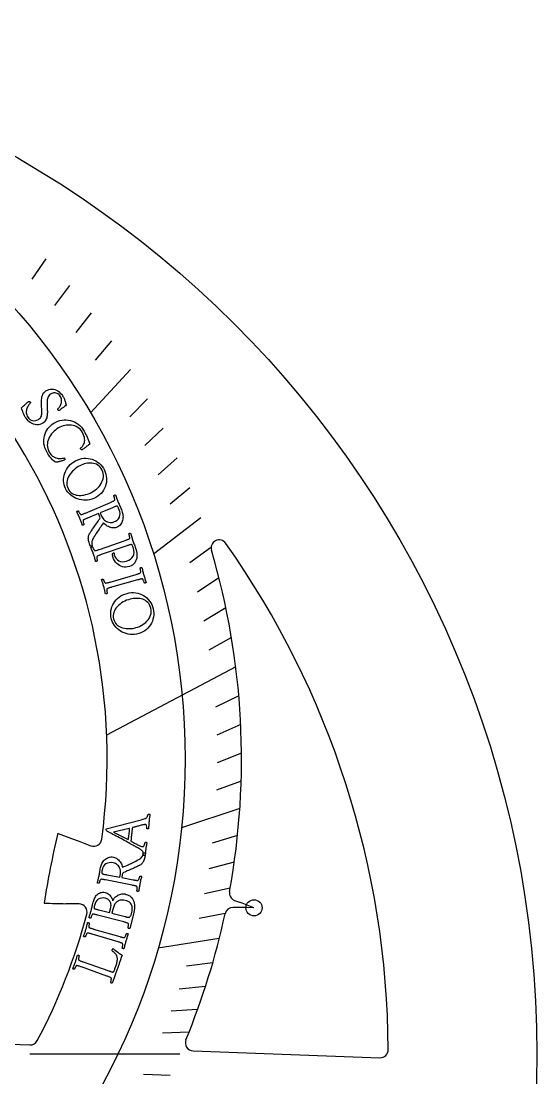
# Model space of a CAD drawing. Header units: millimetres. Extents: x -31.9 to 31.9, y -31.9 to 31.9.
# Drawn here: x 15.98 to 31.9, y -0.73 to 31.9 of the extents above; entities that cross this region are included whole.
import ezdxf

# ---------------------------------------------------------------- set-up
doc = ezdxf.new("R2010")
doc.units = ezdxf.units.MM
for name, color, linetype in [('CUT_INNER', 6, 'Continuous'), ('CUT_OUTER', 1, 'Continuous'), ('ENGRAVE', 7, 'Continuous'), ('ENGRAVE_FINE', 8, 'Continuous'), ('TEXT', 5, 'Continuous')]:
    doc.layers.add(name, color=color, linetype=linetype)

msp = doc.modelspace()

# ---------------------------------------------------------------- linework, layer by layer
at = {"layer": 'CUT_INNER'}
for points in [[(17.1185, 6.8185), (17.124, 6.8167), (17.5357, 6.6602), (17.7443, 6.5809), (17.953, 6.5015), (18.1346, 6.4325)], [(17.7741, 4.636), (17.3668, 4.6449)], [(22.571, 4.7457), (22.7525, 4.6767)], [(23.1685, 4.5182), (23.1638, 4.5181), (22.9466, 4.5229), (22.7234, 4.5277), (22.5269, 4.532)], [(13.5126, 0.383), (16.2522, 0.283)], [(21.2916, 0.099), (27.0535, -0.1113)]]:
    msp.add_lwpolyline(points, dxfattribs=at)
for centre, radius, start, end in [((0.0001, 9.1157), 18.6372, 352.34543, 68.18097), ((22.0945, 15.6281), 0.25, 35.33203, 196.34766), ((0.0019, 0.0005), 27.3111, 0.29108, 35.27487), ((0.0034, 9.1158), 22.7809, 349.65336, 16.42594), ((39.144, 1.4027), 22.6815, 166.18562, 171.74355), ((18.2234, 6.6662), 0.25, 249.18217, 352.44141), ((22.6598, 4.9793), 0.25, 169.63334, 249.18217), ((29.0484, 543.8233), 539.3049, 268.687729, 268.758847), ((17.7686, 4.3861), 0.25, 345.05859, 88.74699), ((-54.2114, -198.0566), 216.8506, 69.094045, 69.211667), ((0.009, 9.1119), 18.6276, 332.17023, 345.09829), ((0.024, 9.1082), 22.7593, 337.62329, 347.89291), ((22.5214, 4.2821), 0.25, 88.74699, 167.87109), ((16.2613, 0.5329), 0.25, 267.90915, 332.05078), ((21.3007, 0.3489), 0.25, 157.67877, 267.90915), ((27.0626, 0.1385), 0.25, 267.90915, 0.17578)]:
    msp.add_arc(centre, radius, start, end, dxfattribs=at)
at = {"layer": 'CUT_OUTER'}
msp.add_circle((0, 0), 31.9, dxfattribs=at)
at = {"layer": 'ENGRAVE'}
for points in [[(19.3539, 21.1387), (18.1283, 19.8001)], [(21.5339, 16.56), (20.0713, 15.4352)], [(22.6059, 11.9615), (18.6227, 9.8538)], [(22.7328, 7.583), (20.9343, 6.9831)], [(22.0995, 3.5713), (20.2134, 3.2665)], [(20.8814, 0), (16.256, 0)]]:
    msp.add_lwpolyline(points, dxfattribs=at)
for centre, radius in [((0, 9.1156), 21.0426), ((23.1698, 4.518), 0.25)]:
    msp.add_circle(centre, radius, dxfattribs=at)
at = {"layer": 'ENGRAVE_FINE'}
for points in [[(16.7478, 24.5636), (16.3158, 23.93)], [(17.4719, 23.7396), (17.0159, 23.1202)], [(18.1477, 22.892), (17.6684, 22.2874)], [(18.7751, 22.0239), (18.273, 21.435)], [(19.8844, 20.2394), (19.3386, 19.6839)], [(20.367, 19.3291), (19.8003, 18.7913)], [(20.8022, 18.4106), (20.2153, 17.8912)], [(21.1909, 17.4867), (20.5845, 16.9864)], [(21.8324, 15.6327), (21.1893, 15.1722)], [(22.0876, 14.7073), (21.4273, 14.2676)], [(22.3006, 13.7857), (21.6239, 13.3673)], [(22.473, 12.8698), (21.7806, 12.4733)], [(22.7011, 11.0622), (21.9801, 10.7109)], [(22.7598, 10.1736), (22.0258, 9.8455)], [(22.7837, 9.2967), (22.0376, 8.9923)], [(22.7741, 8.4328), (22.0169, 8.1524)], [(22.661, 6.748), (21.8841, 6.5167)], [(22.5604, 5.9288), (21.7751, 5.7224)], [(22.4323, 5.1259), (21.6396, 4.9447)], [(22.2782, 4.3399), (21.4791, 4.1842)], [(21.8975, 2.8205), (21.0883, 2.7162)], [(21.6734, 2.0877), (20.8608, 2.0094)], [(21.4286, 1.3733), (20.6134, 1.321)], [(21.1642, 0.6773), (20.3476, 0.6512)], [(20.5813, -0.6587), (19.7647, -0.6326)]]:
    msp.add_lwpolyline(points, dxfattribs=at)
at = {"layer": 'TEXT'}
for points in [[(17.2564, 20.3377), (17.2731, 20.3113), (17.2874, 20.2867), (17.2995, 20.264), (17.3093, 20.243), (17.3178, 20.2227), (17.3259, 20.2019), (17.3335, 20.1804), (17.3408, 20.1585), (17.3483, 20.1349), (17.3569, 20.1087), (17.3665, 20.08), (17.3771, 20.0486), (17.3477, 20.0231), (17.3174, 19.9978), (17.2863, 19.9728), (17.2542, 19.948), (17.2238, 19.925), (17.1973, 19.9052), (17.1748, 19.8887), (17.1564, 19.8756), (17.1523, 19.8732), (17.1476, 19.8731), (17.1421, 19.8753), (17.1359, 19.8798), (17.1299, 19.8853), (17.1248, 19.8905), (17.1206, 19.8954), (17.1174, 19.8999), (17.1142, 19.9059), (17.1122, 19.9119), (17.1115, 19.9177), (17.1121, 19.9234), (17.1263, 19.9361), (17.1407, 19.9513), (17.1553, 19.9691), (17.17, 19.9894), (17.184, 20.0118), (17.1966, 20.0355), (17.2077, 20.0607), (17.2172, 20.0872), (17.2248, 20.1147), (17.2297, 20.1428), (17.232, 20.1714), (17.2316, 20.2006), (17.228, 20.2297), (17.2203, 20.2583), (17.2086, 20.2864), (17.1929, 20.3139), (17.1695, 20.346), (17.1448, 20.3719), (17.119, 20.3917), (17.0921, 20.4055), (17.0647, 20.4141), (17.0375, 20.4188), (17.0105, 20.4196), (16.9838, 20.4163), (16.9579, 20.4101), (16.9338, 20.4018), (16.9113, 20.3914), (16.8904, 20.3791), (16.8607, 20.3561), (16.8366, 20.3305), (16.8181, 20.3023), (16.8053, 20.2716), (16.7966, 20.2388), (16.7907, 20.2046), (16.7875, 20.1688), (16.7871, 20.1316), (16.7879, 20.0934), (16.7886, 20.0551), (16.7889, 20.0166), (16.7891, 19.9778), (16.7898, 19.9483), (16.7905, 19.9174), (16.7912, 19.885), (16.7918, 19.8511), (16.7919, 19.8165), (16.7908, 19.7818), (16.7885, 19.747), (16.7851, 19.7121), (16.7796, 19.6778), (16.7714, 19.6449), (16.7604, 19.6132), (16.7466, 19.5829), (16.7295, 19.5545), (16.7085, 19.5288), (16.6836, 19.5058), (16.6549, 19.4854), (16.6091, 19.4612), (16.5621, 19.445), (16.514, 19.4365), (16.4646, 19.4358), (16.4154, 19.442), (16.3678, 19.4539), (16.3219, 19.4717), (16.2774, 19.4953), (16.2357, 19.5238), (16.198, 19.5564), (16.1642, 19.5931), (16.1344, 19.6338), (16.1094, 19.6746), (16.0871, 19.716), (16.0675, 19.7582), (16.0505, 19.8013), (16.0351, 19.8434), (16.02, 19.883), (16.0053, 19.9201), (15.991, 19.9547), (16.0122, 19.9761), (16.0345, 19.9977), (16.0579, 20.0196), (16.0822, 20.0418), (16.1064, 20.0633), (16.1292, 20.0833), (16.1506, 20.1018), (16.1706, 20.1187), (16.1882, 20.1333), (16.2021, 20.1447), (16.2125, 20.1529), (16.2192, 20.1579), (16.2262, 20.1563), (16.233, 20.1542), (16.2397, 20.1515), (16.2463, 20.1484), (16.2525, 20.1447), (16.2581, 20.1403), (16.2631, 20.1354), (16.2673, 20.1299), (16.271, 20.1225), (16.2717, 20.1153), (16.2696, 20.1083), (16.2647, 20.1015), (16.2541, 20.0898), (16.2422, 20.0752), (16.2291, 20.0578), (16.2146, 20.0376), (16.2, 20.015), (16.1863, 19.9903), (16.1735, 19.9636), (16.1616, 19.9348), (16.1518, 19.9045), (16.1452, 19.8732), (16.1418, 19.8408), (16.1417, 19.8073), (16.1459, 19.773), (16.1557, 19.7382), (16.1711, 19.7027), (16.192, 19.6667), (16.2198, 19.6312), (16.2525, 19.6024), (16.2903, 19.5803), (16.333, 19.5648), (16.3787, 19.558), (16.4251, 19.5618), (16.4723, 19.5763), (16.5202, 19.6016), (16.5518, 19.6244), (16.5771, 19.6486), (16.596, 19.6744), (16.6087, 19.7018), (16.6167, 19.7306), (16.622, 19.7611), (16.6244, 19.793), (16.624, 19.8265), (16.6221, 19.8614), (16.6199, 19.8976), (16.6175, 19.9349), (16.6147, 19.9736), (16.6129, 20.0176), (16.6116, 20.0629), (16.6108, 20.1093), (16.6105, 20.1569), (16.6121, 20.2045), (16.6175, 20.2508), (16.6264, 20.2958), (16.6391, 20.3396), (16.6568, 20.3808), (16.681, 20.4181), (16.7118, 20.4516), (16.7492, 20.4812), (16.793, 20.5066), (16.838, 20.5241), (16.8842, 20.5338), (16.9316, 20.5356), (16.9791, 20.5304), (17.0253, 20.519), (17.0703, 20.5015), (17.114, 20.4778), (17.1552, 20.4489), (17.1927, 20.4159), (17.2265, 20.3789), (17.2564, 20.3377)], [(17.9253, 19.2392), (17.9499, 19.1945), (17.9741, 19.1482), (17.9978, 19.1003), (18.0212, 19.0509), (18.0434, 19), (18.064, 18.9477), (18.0828, 18.8941), (18.0998, 18.8392), (18.0978, 18.8375), (18.0917, 18.8327), (18.0814, 18.8246), (18.0671, 18.8132), (18.0499, 18.7998), (18.0313, 18.7855), (18.0112, 18.7702), (17.9896, 18.7539), (17.9678, 18.7376), (17.947, 18.7219), (17.9272, 18.707), (17.9085, 18.6928), (17.8921, 18.6805), (17.8794, 18.6711), (17.8704, 18.6647), (17.865, 18.6614), (17.8615, 18.6595), (17.857, 18.6594), (17.8515, 18.6612), (17.845, 18.6647), (17.8384, 18.6696), (17.8326, 18.6751), (17.8276, 18.6813), (17.8233, 18.6883), (17.8203, 18.6946), (17.8183, 18.7008), (17.8171, 18.7069), (17.8169, 18.7129), (17.8266, 18.7213), (17.8383, 18.7324), (17.8519, 18.7462), (17.8676, 18.7626), (17.8837, 18.7819), (17.8987, 18.8042), (17.9127, 18.8295), (17.9255, 18.8578), (17.9359, 18.8892), (17.9425, 18.9238), (17.9451, 18.9614), (17.9437, 19.0022), (17.937, 19.0463), (17.9232, 19.0937), (17.9024, 19.1445), (17.8745, 19.1985), (17.8446, 19.2451), (17.8106, 19.2863), (17.7724, 19.322), (17.7301, 19.3523), (17.6848, 19.3773), (17.6374, 19.3971), (17.588, 19.4119), (17.5365, 19.4216), (17.4841, 19.4263), (17.4317, 19.4265), (17.3794, 19.4221), (17.3271, 19.4131), (17.2759, 19.3999), (17.2268, 19.3829), (17.1798, 19.3623), (17.1348, 19.3379), (17.0869, 19.307), (17.0415, 19.2731), (16.9984, 19.236), (16.9578, 19.1959), (16.9205, 19.1533), (16.8874, 19.1086), (16.8585, 19.0619), (16.8339, 19.0132), (16.8142, 18.963), (16.8003, 18.9117), (16.7922, 18.8594), (16.7898, 18.8059), (16.794, 18.7518), (16.806, 18.6975), (16.8255, 18.643), (16.8526, 18.5881), (16.8751, 18.5517), (16.8989, 18.5198), (16.9241, 18.4925), (16.9507, 18.4698), (16.9779, 18.4507), (17.005, 18.4345), (17.032, 18.421), (17.0587, 18.4105), (17.0951, 18.3997), (17.1309, 18.3932), (17.1662, 18.3907), (17.2009, 18.3925), (17.2339, 18.3967), (17.2643, 18.4017), (17.292, 18.4074), (17.3169, 18.414), (17.3252, 18.3995), (17.3305, 18.3843), (17.3328, 18.3683), (17.3321, 18.3516), (17.3241, 18.3478), (17.3127, 18.3432), (17.2977, 18.3377), (17.2792, 18.3313), (17.2585, 18.3245), (17.2368, 18.3175), (17.2142, 18.3104), (17.1907, 18.3033), (17.1672, 18.2965), (17.1448, 18.2906), (17.1236, 18.2856), (17.1034, 18.2814), (17.0854, 18.2783), (17.0706, 18.2767), (17.059, 18.2765), (17.0507, 18.2778), (17.0131, 18.3039), (16.9766, 18.3337), (16.9412, 18.367), (16.9068, 18.4039), (16.8731, 18.4451), (16.8397, 18.4911), (16.8065, 18.542), (16.7735, 18.5978), (16.742, 18.6597), (16.7173, 18.7221), (16.6995, 18.7851), (16.6884, 18.8487), (16.6836, 18.9122), (16.6848, 18.9747), (16.692, 19.0361), (16.7052, 19.0966), (16.7239, 19.1554), (16.7478, 19.2117), (16.777, 19.2655), (16.8115, 19.3168), (16.8508, 19.3649), (16.8948, 19.409), (16.9435, 19.4491), (16.9968, 19.4851), (17.0566, 19.518), (17.1179, 19.5443), (17.1806, 19.5641), (17.2448, 19.5774), (17.3097, 19.5842), (17.3743, 19.5848), (17.4387, 19.5791), (17.5028, 19.5671), (17.5656, 19.5487), (17.6263, 19.5237), (17.6847, 19.4921), (17.7407, 19.454), (17.7935, 19.4095), (17.8418, 19.3589), (17.8858, 19.3021), (17.9253, 19.2392)], [(18.5526, 18.0377), (18.579, 17.9757), (18.5988, 17.9128), (18.6122, 17.8491), (18.6191, 17.7846), (18.6195, 17.7204), (18.6136, 17.6572), (18.6013, 17.5953), (18.5827, 17.5345), (18.5581, 17.4758), (18.5276, 17.4199), (18.4914, 17.3669), (18.4495, 17.3168), (18.4019, 17.2706), (18.3487, 17.2292), (18.2899, 17.1925), (18.2257, 17.1606), (18.1621, 17.1361), (18.0982, 17.1184), (18.0338, 17.1075), (17.9691, 17.1033), (17.9048, 17.1052), (17.8419, 17.1125), (17.7803, 17.1254), (17.72, 17.1436), (17.662, 17.167), (17.6071, 17.1954), (17.5554, 17.2286), (17.5067, 17.2667), (17.462, 17.3094), (17.4223, 17.3563), (17.3874, 17.4074), (17.3573, 17.4628), (17.333, 17.5201), (17.3146, 17.5785), (17.3021, 17.6381), (17.2955, 17.6989), (17.2949, 17.76), (17.3002, 17.8204), (17.3114, 17.8801), (17.3286, 17.9392), (17.3515, 17.9969), (17.38, 18.0524), (17.414, 18.1058), (17.4535, 18.1571), (17.4986, 18.2052), (17.549, 18.2492), (17.6049, 18.289), (17.6662, 18.3245), (17.728, 18.3531), (17.7909, 18.3751), (17.8547, 18.3902), (17.9195, 18.3984), (17.9843, 18.4002), (18.0481, 18.3959), (18.1108, 18.3855), (18.1726, 18.3689), (18.2324, 18.3464), (18.2894, 18.3182), (18.3435, 18.2841), (18.3947, 18.2444), (18.4418, 18.1995), (18.4839, 18.15), (18.5209, 18.0961), (18.5526, 18.0377)], [(18.4802, 18.0354), (18.4532, 18.084), (18.4225, 18.1261), (18.3879, 18.1616), (18.3497, 18.1906), (18.3087, 18.2136), (18.2658, 18.2314), (18.2212, 18.2439), (18.1748, 18.2512), (18.1273, 18.2539), (18.0793, 18.2524), (18.0308, 18.2468), (17.9818, 18.2372), (17.9333, 18.2241), (17.8862, 18.2084), (17.8403, 18.1901), (17.7959, 18.1691), (17.7458, 18.1414), (17.6977, 18.1104), (17.6514, 18.0759), (17.607, 18.038), (17.5654, 17.9974), (17.5276, 17.9548), (17.4937, 17.9102), (17.4635, 17.8635), (17.4379, 17.8155), (17.4179, 17.7666), (17.4034, 17.7169), (17.3945, 17.6663), (17.3921, 17.6153), (17.3973, 17.5645), (17.4101, 17.5138), (17.4306, 17.4631), (17.4559, 17.4172), (17.485, 17.3775), (17.5178, 17.3438), (17.5545, 17.3162), (17.5942, 17.2941), (17.6362, 17.2767), (17.6805, 17.264), (17.7271, 17.2562), (17.7752, 17.2526), (17.8238, 17.253), (17.8729, 17.2571), (17.9226, 17.2652), (17.972, 17.2765), (18.02, 17.2904), (18.0668, 17.3068), (18.1122, 17.3258), (18.1634, 17.3511), (18.2127, 17.38), (18.2601, 17.4124), (18.3056, 17.4484), (18.3482, 17.4874), (18.3868, 17.529), (18.4214, 17.5732), (18.4521, 17.6199), (18.4779, 17.6686), (18.498, 17.7185), (18.5123, 17.7696), (18.5208, 17.8218), (18.5225, 17.8749), (18.5163, 17.9282), (18.5022, 17.9817), (18.4802, 18.0354)], [(19.0943, 16.7727), (19.106, 16.7398), (19.1153, 16.7053), (19.1221, 16.6694), (19.1265, 16.6319), (19.1282, 16.5939), (19.1269, 16.5564), (19.1228, 16.5193), (19.1156, 16.4827), (19.1053, 16.4473), (19.0913, 16.4138), (19.0738, 16.3822), (19.0527, 16.3525), (19.0277, 16.3255), (18.9986, 16.302), (18.9653, 16.2819), (18.928, 16.2653), (18.8945, 16.2554), (18.8597, 16.2503), (18.8236, 16.25), (18.7861, 16.2545), (18.7485, 16.2631), (18.7118, 16.275), (18.6759, 16.2901), (18.6409, 16.3085), (18.6078, 16.3293), (18.5777, 16.352), (18.5507, 16.3765), (18.5266, 16.4027), (18.4968, 16.3629), (18.4684, 16.3244), (18.4414, 16.287), (18.4158, 16.2508), (18.391, 16.215), (18.3664, 16.1788), (18.342, 16.1424), (18.3179, 16.1055), (18.2933, 16.0675), (18.2673, 16.0275), (18.2401, 15.9856), (18.2115, 15.9416), (18.1943, 15.9125), (18.1806, 15.8838), (18.1705, 15.8555), (18.1639, 15.8277), (18.1611, 15.7989), (18.1621, 15.7673), (18.167, 15.7332), (18.1757, 15.6964), (18.1722, 15.6917), (18.1665, 15.6878), (18.1587, 15.6847), (18.1487, 15.6824), (18.1388, 15.6808), (18.131, 15.6797), (18.1255, 15.6791), (18.1222, 15.6791), (18.1068, 15.7226), (18.0936, 15.7627), (18.0825, 15.7991), (18.0735, 15.8321), (18.0666, 15.8614), (18.0614, 15.8867), (18.0581, 15.9082), (18.0567, 15.9257), (18.0571, 15.9375), (18.058, 15.9515), (18.0591, 15.9677), (18.0606, 15.9862), (18.0639, 16.0063), (18.0704, 16.0274), (18.0801, 16.0496), (18.093, 16.0727), (18.0997, 16.0829), (18.109, 16.0969), (18.1209, 16.1145), (18.1354, 16.1358), (18.1521, 16.1601), (18.1705, 16.1867), (18.1907, 16.2157), (18.2126, 16.247), (18.2358, 16.2801), (18.2597, 16.3144), (18.2844, 16.3499), (18.3097, 16.3866), (18.3353, 16.4235), (18.3606, 16.46), (18.3857, 16.4959), (18.4106, 16.5313), (18.4167, 16.5444), (18.4187, 16.5597), (18.4165, 16.5771), (18.4102, 16.5967), (18.371, 16.6925), (18.0333, 16.5532), (18.0306, 16.5521), (18.0278, 16.5509), (18.025, 16.5498), (18.0222, 16.5487), (18.0194, 16.5475), (18.0166, 16.5464), (18.0139, 16.5452), (18.0111, 16.5441), (17.9939, 16.5369), (17.9775, 16.53), (17.9621, 16.5232), (17.9475, 16.5168), (17.934, 16.5103), (17.9221, 16.5039), (17.9117, 16.4974), (17.9028, 16.4908), (17.8996, 16.4858), (17.8977, 16.4781), (17.8972, 16.4677), (17.8981, 16.4547), (17.9, 16.4403), (17.9027, 16.4257), (17.9061, 16.4108), (17.9103, 16.3957), (17.9145, 16.3817), (17.9182, 16.3702), (17.9213, 16.3611), (17.9238, 16.3544), (17.9204, 16.3501), (17.9153, 16.3459), (17.9086, 16.3417), (17.9003, 16.3374), (17.8917, 16.334), (17.884, 16.3322), (17.8774, 16.332), (17.8717, 16.3333), (17.8625, 16.3611), (17.8534, 16.3883), (17.8444, 16.4149), (17.8355, 16.4408), (17.8264, 16.4665), (17.8167, 16.4924), (17.8065, 16.5184), (17.7957, 16.5447), (17.7849, 16.5702), (17.7735, 16.5957), (17.7617, 16.6213), (17.7494, 16.647), (17.7368, 16.6727), (17.7239, 16.6987), (17.7107, 16.7247), (17.6973, 16.751), (17.7003, 16.756), (17.7052, 16.7605), (17.7119, 16.7647), (17.7203, 16.7684), (17.7292, 16.7714), (17.7369, 16.7732), (17.7435, 16.7738), (17.7489, 16.7732), (17.7519, 16.7667), (17.7562, 16.7581), (17.7618, 16.7474), (17.7688, 16.7345), (17.7766, 16.7209), (17.7849, 16.7078), (17.7935, 16.6954), (17.8026, 16.6835), (17.8114, 16.6734), (17.819, 16.6666), (17.8256, 16.6629), (17.8312, 16.6623), (17.8444, 16.6641), (17.859, 16.6674), (17.8748, 16.6721), (17.8919, 16.6784), (17.91, 16.6855), (17.9287, 16.6931), (17.9481, 16.7011), (17.9681, 16.7095), (18.7381, 17.0371), (18.7581, 17.0457), (18.7775, 17.0541), (18.7962, 17.0623), (18.8143, 17.0705), (18.8311, 17.0787), (18.8458, 17.0869), (18.8584, 17.0953), (18.8689, 17.1038), (18.873, 17.1086), (18.875, 17.1163), (18.875, 17.127), (18.8729, 17.1407), (18.8695, 17.1559), (18.8656, 17.1712), (18.8613, 17.1866), (18.8565, 17.202), (18.8518, 17.2163), (18.8477, 17.2282), (18.8443, 17.2376), (18.8414, 17.2446), (18.8447, 17.2491), (18.8496, 17.2535), (18.8562, 17.258), (18.8643, 17.2625), (18.8729, 17.2661), (18.8805, 17.268), (18.8872, 17.2683), (18.893, 17.2669), (18.9044, 17.2377), (18.9155, 17.2088), (18.9263, 17.1802), (18.9368, 17.1519), (18.9472, 17.1239), (18.9579, 17.0961), (18.9688, 17.0686), (18.98, 17.0414), (18.9921, 17.0128), (19.0048, 16.9832), (19.0181, 16.9525), (19.0321, 16.9209), (19.0467, 16.8875), (19.0619, 16.8517), (19.0778, 16.8134), (19.0943, 16.7727)], [(18.8439, 16.4344), (18.8994, 16.4607), (18.9464, 16.4934), (18.9846, 16.5323), (19.0141, 16.5777), (19.0322, 16.63), (19.0361, 16.6899), (19.0257, 16.7574), (19.001, 16.8323), (18.9969, 16.8421), (18.9916, 16.8542), (18.9851, 16.8684), (18.9774, 16.8849), (18.9692, 16.9002), (18.9612, 16.9113), (18.9533, 16.918), (18.9455, 16.9204), (18.9343, 16.9198), (18.9205, 16.9172), (18.9042, 16.9125), (18.8853, 16.9058), (18.8652, 16.8979), (18.8449, 16.8899), (18.8246, 16.8818), (18.8042, 16.8734), (18.4266, 16.7154), (18.4667, 16.6175), (18.4831, 16.5829), (18.5031, 16.5507), (18.5269, 16.521), (18.5543, 16.4936), (18.5847, 16.4695), (18.6171, 16.4496), (18.6516, 16.4338), (18.6882, 16.4222), (18.7261, 16.4159), (18.7647, 16.4157), (18.804, 16.4219), (18.8439, 16.4344)], [(19.3265, 15.0574), (19.2706, 15.0439), (19.2162, 15.038), (19.1632, 15.0398), (19.1117, 15.0491), (19.0625, 15.0655), (19.0164, 15.0885), (18.9734, 15.118), (18.9335, 15.1542), (18.8974, 15.1963), (18.8658, 15.2439), (18.8388, 15.2971), (18.8162, 15.3558), (18.8137, 15.3641), (18.8113, 15.3738), (18.8089, 15.3849), (18.8066, 15.3974), (18.8048, 15.41), (18.8038, 15.4215), (18.8037, 15.432), (18.8045, 15.4415), (18.806, 15.4447), (18.808, 15.4491), (18.8105, 15.4548), (18.8136, 15.4617), (18.8175, 15.4686), (18.8228, 15.4744), (18.8294, 15.479), (18.8373, 15.4825), (18.8423, 15.4836), (18.8461, 15.4828), (18.8487, 15.4804), (18.85, 15.4761), (18.8507, 15.4676), (18.8513, 15.4589), (18.8519, 15.4498), (18.8525, 15.4405), (18.8534, 15.4309), (18.855, 15.421), (18.8574, 15.4109), (18.8606, 15.4004), (18.8834, 15.3474), (18.9139, 15.302), (18.9523, 15.2641), (18.9986, 15.2337), (19.0512, 15.2132), (19.1088, 15.2047), (19.1712, 15.2084), (19.2386, 15.2244), (19.3033, 15.2504), (19.358, 15.2841), (19.4026, 15.3256), (19.4369, 15.3749), (19.4592, 15.4316), (19.4675, 15.4952), (19.4617, 15.5656), (19.4418, 15.6427), (19.4383, 15.6527), (19.4338, 15.6651), (19.4282, 15.6797), (19.4215, 15.6966), (19.4143, 15.7124), (19.4069, 15.7239), (19.3994, 15.7311), (19.3918, 15.734), (19.3806, 15.7341), (19.3667, 15.7323), (19.3501, 15.7287), (19.3309, 15.7231), (19.3103, 15.7166), (19.2896, 15.7098), (19.2688, 15.7029), (19.2479, 15.6959), (18.4581, 15.4258), (18.4376, 15.4188), (18.4178, 15.4118), (18.3988, 15.405), (18.3805, 15.3983), (18.3636, 15.3915), (18.3487, 15.3845), (18.3356, 15.3773), (18.3246, 15.3697), (18.3211, 15.3649), (18.3187, 15.3573), (18.3176, 15.347), (18.3177, 15.334), (18.3186, 15.3195), (18.3203, 15.3049), (18.3227, 15.2902), (18.3258, 15.2753), (18.3291, 15.2615), (18.3319, 15.25), (18.3344, 15.2409), (18.3365, 15.2341), (18.3328, 15.2301), (18.3275, 15.2262), (18.3205, 15.2223), (18.312, 15.2187), (18.3032, 15.2158), (18.2954, 15.2144), (18.2888, 15.2146), (18.2832, 15.2163), (18.2757, 15.2446), (18.2684, 15.2723), (18.261, 15.2994), (18.2537, 15.3258), (18.2461, 15.352), (18.2381, 15.3785), (18.2295, 15.4051), (18.2204, 15.432), (18.2112, 15.458), (18.2015, 15.484), (18.1914, 15.51), (18.1808, 15.536), (18.1699, 15.5621), (18.1587, 15.5885), (18.1473, 15.6151), (18.1355, 15.6421), (18.1389, 15.6469), (18.144, 15.6511), (18.1509, 15.6549), (18.1596, 15.6581), (18.1686, 15.6605), (18.1764, 15.6618), (18.183, 15.662), (18.1884, 15.6611), (18.191, 15.6545), (18.1947, 15.6458), (18.1996, 15.635), (18.2056, 15.6222), (18.2124, 15.6085), (18.2197, 15.5952), (18.2275, 15.5824), (18.2358, 15.5701), (18.2439, 15.5595), (18.2512, 15.5522), (18.2575, 15.5481), (18.263, 15.5472), (18.2764, 15.5482), (18.2911, 15.5505), (18.3072, 15.5543), (18.3247, 15.5594), (18.3432, 15.5655), (18.3623, 15.5719), (18.3821, 15.5786), (18.4026, 15.5858), (19.192, 15.8633), (19.2125, 15.8706), (19.2324, 15.8778), (19.2516, 15.8849), (19.2702, 15.8919), (19.2875, 15.899), (19.3026, 15.9064), (19.3157, 15.914), (19.3267, 15.9218), (19.3311, 15.9263), (19.3336, 15.9339), (19.3342, 15.9446), (19.333, 15.9584), (19.3305, 15.9738), (19.3276, 15.9893), (19.3242, 16.0049), (19.3204, 16.0206), (19.3166, 16.0352), (19.3133, 16.0473), (19.3104, 16.0569), (19.308, 16.064), (19.3116, 16.0683), (19.3167, 16.0724), (19.3235, 16.0765), (19.332, 16.0804), (19.3407, 16.0835), (19.3485, 16.085), (19.3552, 16.0848), (19.3609, 16.083), (19.3705, 16.0532), (19.3798, 16.0237), (19.3887, 15.9945), (19.3974, 15.9656), (19.4061, 15.937), (19.4151, 15.9086), (19.4243, 15.8805), (19.4338, 15.8526), (19.4441, 15.8233), (19.4549, 15.793), (19.4663, 15.7616), (19.4783, 15.7291), (19.4908, 15.6949), (19.5038, 15.6582), (19.5173, 15.619), (19.5313, 15.5774), (19.5457, 15.5253), (19.5548, 15.4727), (19.5584, 15.4196), (19.5567, 15.3661), (19.5493, 15.3139), (19.536, 15.2646), (19.5169, 15.2182), (19.4918, 15.1748), (19.4605, 15.136), (19.4225, 15.1035), (19.3778, 15.0773), (19.3265, 15.0574)], [(19.7703, 14.7896), (19.7788, 14.7606), (19.7875, 14.732), (19.7965, 14.7039), (19.8056, 14.6763), (19.8149, 14.6486), (19.8241, 14.6201), (19.8334, 14.591), (19.8427, 14.5613), (19.8391, 14.5565), (19.8337, 14.5525), (19.8265, 14.5493), (19.8176, 14.5467), (19.8084, 14.5451), (19.8005, 14.5445), (19.7939, 14.5449), (19.7886, 14.5464), (19.7864, 14.5537), (19.7831, 14.5634), (19.7788, 14.5755), (19.7734, 14.59), (19.7674, 14.6055), (19.7611, 14.6203), (19.7546, 14.6345), (19.7479, 14.6481), (19.7411, 14.6598), (19.7344, 14.6683), (19.7278, 14.6735), (19.7214, 14.6755), (19.7103, 14.6753), (19.6979, 14.674), (19.6842, 14.6717), (19.6692, 14.6683), (19.6533, 14.6643), (19.6367, 14.66), (19.6193, 14.6553), (19.6013, 14.6503), (19.5984, 14.6495), (19.5955, 14.6486), (19.5927, 14.6478), (19.5898, 14.647), (19.5869, 14.6462), (19.584, 14.6454), (19.5811, 14.6445), (19.5782, 14.6437), (18.7729, 14.4163), (18.77, 14.4155), (18.7671, 14.4147), (18.7642, 14.4139), (18.7613, 14.4131), (18.7584, 14.4123), (18.7555, 14.4114), (18.7526, 14.4106), (18.7497, 14.4098), (18.7318, 14.4047), (18.7148, 14.3997), (18.6986, 14.3948), (18.6834, 14.39), (18.6693, 14.3852), (18.6567, 14.3802), (18.6456, 14.3749), (18.636, 14.3695), (18.6322, 14.3648), (18.6295, 14.3574), (18.6278, 14.3472), (18.6272, 14.3342), (18.6274, 14.3196), (18.6284, 14.3048), (18.63, 14.2896), (18.6324, 14.2741), (18.635, 14.2598), (18.6373, 14.2478), (18.6394, 14.2384), (18.6411, 14.2315), (18.6372, 14.2277), (18.6317, 14.224), (18.6245, 14.2206), (18.6158, 14.2174), (18.6068, 14.215), (18.599, 14.2141), (18.5924, 14.2146), (18.5869, 14.2166), (18.581, 14.2453), (18.5751, 14.2733), (18.5693, 14.3007), (18.5634, 14.3275), (18.5573, 14.3541), (18.5506, 14.381), (18.5435, 14.408), (18.5359, 14.4354), (18.5281, 14.4619), (18.5198, 14.4886), (18.511, 14.5154), (18.5017, 14.5423), (18.4921, 14.5694), (18.4823, 14.5966), (18.4723, 14.624), (18.462, 14.6516), (18.4656, 14.6562), (18.4709, 14.6602), (18.478, 14.6636), (18.4869, 14.6663), (18.496, 14.6682), (18.5039, 14.6691), (18.5105, 14.6689), (18.5158, 14.6678), (18.518, 14.661), (18.5213, 14.6519), (18.5257, 14.6406), (18.5311, 14.627), (18.5373, 14.6126), (18.544, 14.5987), (18.5511, 14.5853), (18.5588, 14.5724), (18.5663, 14.5614), (18.5731, 14.5537), (18.5793, 14.5493), (18.5847, 14.5481), (18.5981, 14.5483), (18.6129, 14.5499), (18.6292, 14.5528), (18.6469, 14.557), (18.6657, 14.562), (18.6852, 14.5674), (18.7053, 14.5731), (18.7262, 14.5791), (19.5295, 14.8134), (19.5503, 14.8196), (19.5706, 14.8257), (19.5902, 14.8317), (19.6091, 14.8377), (19.6267, 14.8439), (19.6423, 14.8504), (19.6557, 14.8573), (19.6671, 14.8645), (19.6718, 14.8688), (19.6747, 14.8762), (19.6759, 14.8869), (19.6753, 14.9007), (19.6737, 14.9163), (19.6716, 14.9321), (19.669, 14.9482), (19.6659, 14.9645), (19.6627, 14.9797), (19.66, 14.9923), (19.6576, 15.0022), (19.6556, 15.0095), (19.6593, 15.0136), (19.6647, 15.0175), (19.6717, 15.0212), (19.6804, 15.0246), (19.6893, 15.0273), (19.6971, 15.0283), (19.7038, 15.0278), (19.7094, 15.0257), (19.7174, 14.9953), (19.7251, 14.9651), (19.7326, 14.9352), (19.7398, 14.9054), (19.7471, 14.876), (19.7546, 14.8468), (19.7623, 14.8181), (19.7703, 14.7896)], [(20.0569, 13.755), (20.069, 13.6887), (20.0746, 13.623), (20.0737, 13.5579), (20.0663, 13.4935), (20.0526, 13.4307), (20.033, 13.3704), (20.0075, 13.3126), (19.976, 13.2574), (19.9391, 13.2055), (19.8971, 13.1577), (19.8502, 13.1139), (19.7983, 13.0742), (19.7417, 13.0395), (19.6807, 13.0108), (19.6154, 12.9879), (19.5457, 12.9708), (19.4783, 12.9608), (19.412, 12.9576), (19.3468, 12.9611), (19.2827, 12.9712), (19.2205, 12.9871), (19.1607, 13.0081), (19.1034, 13.0341), (19.0486, 13.0651), (18.9971, 13.1007), (18.9498, 13.1403), (18.9066, 13.1841), (18.8675, 13.2319), (18.8332, 13.2834), (18.8047, 13.3378), (18.7819, 13.3954), (18.7646, 13.4561), (18.7535, 13.5173), (18.7483, 13.5783), (18.7492, 13.6391), (18.7561, 13.6999), (18.7689, 13.7597), (18.7873, 13.8175), (18.8113, 13.8733), (18.841, 13.9271), (18.8761, 13.9784), (18.916, 14.0263), (18.9609, 14.071), (19.0107, 14.1123), (19.0652, 14.1494), (19.124, 14.1813), (19.1873, 14.2078), (19.2549, 14.2291), (19.3215, 14.2435), (19.3876, 14.2511), (19.4532, 14.2518), (19.5182, 14.2457), (19.5818, 14.2332), (19.6431, 14.2151), (19.7021, 14.1911), (19.7587, 14.1615), (19.8121, 14.1264), (19.8615, 14.0863), (19.9069, 14.0413), (19.9481, 13.9913), (19.9843, 13.9371), (20.0145, 13.8796), (20.0387, 13.8189), (20.0569, 13.755)], [(19.9857, 13.7686), (19.9701, 13.822), (19.9493, 13.8698), (19.9234, 13.912), (19.8924, 13.9486), (19.8574, 13.98), (19.8195, 14.0068), (19.7787, 14.0288), (19.7351, 14.0461), (19.6893, 14.0591), (19.6421, 14.0682), (19.5936, 14.0734), (19.5437, 14.0747), (19.4935, 14.0726), (19.4441, 14.0676), (19.3953, 14.0598), (19.3473, 14.049), (19.2925, 14.033), (19.2387, 14.0132), (19.186, 13.9897), (19.1343, 13.9625), (19.0849, 13.932), (19.0387, 13.8987), (18.9957, 13.8626), (18.9561, 13.8237), (18.9206, 13.7824), (18.8904, 13.7391), (18.8654, 13.6938), (18.8455, 13.6464), (18.832, 13.5972), (18.826, 13.5465), (18.8274, 13.4942), (18.8362, 13.4402), (18.8509, 13.3899), (18.8705, 13.3448), (18.8952, 13.3047), (18.9249, 13.2698), (18.9588, 13.2394), (18.996, 13.2133), (19.0364, 13.1912), (19.0802, 13.1734), (19.1263, 13.1594), (19.1738, 13.149), (19.2227, 13.1424), (19.273, 13.1393), (19.3236, 13.1396), (19.3735, 13.1425), (19.4227, 13.1483), (19.4712, 13.1569), (19.5267, 13.1704), (19.5811, 13.1878), (19.6344, 13.209), (19.6867, 13.2341), (19.7368, 13.2629), (19.7836, 13.295), (19.8271, 13.3305), (19.8673, 13.3694), (19.9031, 13.4112), (19.9336, 13.4555), (19.9588, 13.5022), (19.9786, 13.5513), (19.9918, 13.6027), (19.9975, 13.6561), (19.9954, 13.7114), (19.9857, 13.7686)], [(19.5634, 6.3805), (19.5606, 6.3821), (19.5519, 6.387), (19.5375, 6.395), (19.5174, 6.4063), (19.4923, 6.4202), (19.4631, 6.4363), (19.4297, 6.4546), (19.3922, 6.4751), (19.3515, 6.4973), (19.3085, 6.5209), (19.2633, 6.5458), (19.2159, 6.572), (19.1669, 6.5989), (19.1172, 6.626), (19.0667, 6.6532), (19.0155, 6.6805), (18.9644, 6.7075), (18.9143, 6.7339), (18.8653, 6.7597), (18.8173, 6.7849), (18.7713, 6.809), (18.728, 6.8316), (18.6876, 6.8527), (18.6501, 6.8723), (18.6425, 6.8782), (18.6346, 6.8864), (18.6265, 6.897), (18.6182, 6.9098), (18.6109, 6.9229), (18.6059, 6.9342), (18.6032, 6.9436), (18.6028, 6.9511), (18.6031, 6.9528), (18.6034, 6.9542), (18.6039, 6.9552), (18.6044, 6.9558), (18.605, 6.9564), (18.6058, 6.9573), (18.6068, 6.9586), (18.6079, 6.9602), (19.6906, 7.2393), (19.7439, 7.2542), (19.7838, 7.2656), (19.8102, 7.2734), (19.8232, 7.2777), (19.8344, 7.283), (19.8451, 7.2908), (19.8552, 7.301), (19.8648, 7.3137), (19.8736, 7.3278), (19.8812, 7.3419), (19.8877, 7.3562), (19.893, 7.3705), (19.8973, 7.3837), (19.9004, 7.3942), (19.9024, 7.4022), (19.9033, 7.4075), (19.9093, 7.4105), (19.9165, 7.412), (19.925, 7.4122), (19.9348, 7.411), (19.9442, 7.4091), (19.9514, 7.4075), (19.9565, 7.406), (19.9594, 7.4048), (19.955, 7.3761), (19.9508, 7.3491), (19.9468, 7.3235), (19.9431, 7.2994), (19.9395, 7.275), (19.9361, 7.2483), (19.9328, 7.2192), (19.9296, 7.1878), (19.9265, 7.1546), (19.9241, 7.1244), (19.9223, 7.097), (19.9211, 7.0725), (19.9202, 7.048), (19.919, 7.0206), (19.9176, 6.9902), (19.916, 6.9569), (19.9109, 6.9539), (19.9044, 6.9522), (19.8965, 6.9519), (19.8873, 6.9528), (19.8782, 6.9548), (19.8706, 6.9575), (19.8647, 6.9609), (19.8603, 6.965), (19.861, 6.9754), (19.8611, 6.9885), (19.8606, 7.0042), (19.8594, 7.0225), (19.8575, 7.0406), (19.8546, 7.0558), (19.8507, 7.068), (19.846, 7.0772), (19.8416, 7.0812), (19.8356, 7.0844), (19.828, 7.0867), (19.8188, 7.0881), (19.8082, 7.0884), (19.7943, 7.0873), (19.7771, 7.0849), (19.7566, 7.0813), (19.7337, 7.0765), (19.7094, 7.0711), (19.6836, 7.065), (19.6564, 7.0581), (19.6286, 7.0509), (19.6011, 7.0437), (19.5741, 7.0364), (19.5474, 7.0292), (19.522, 7.0222), (19.499, 7.0159), (19.4784, 7.0103), (19.46, 7.0053), (19.445, 7.0012), (19.4343, 6.9983), (19.4279, 6.9966), (19.4257, 6.996), (19.4254, 6.9958), (19.4246, 6.9951), (19.4232, 6.994), (19.4213, 6.9925), (19.4193, 6.9907), (19.4179, 6.9888), (19.4169, 6.9869), (19.4164, 6.985), (19.4138, 6.9693), (19.4113, 6.9519), (19.4087, 6.9328), (19.4063, 6.9119), (19.4038, 6.8904), (19.4014, 6.8698), (19.3991, 6.8498), (19.3969, 6.8306), (19.3963, 6.8257), (19.3957, 6.8207), (19.3951, 6.8158), (19.3945, 6.8108), (19.3939, 6.806), (19.3934, 6.8014), (19.3929, 6.7971), (19.3924, 6.793), (19.389, 6.7644), (19.386, 6.7381), (19.3833, 6.7139), (19.381, 6.6919), (19.3789, 6.6696), (19.3768, 6.6442), (19.3746, 6.6159), (19.3723, 6.5845), (19.3724, 6.5833), (19.3728, 6.5819), (19.3735, 6.5802), (19.3746, 6.5782), (19.3756, 6.5763), (19.3764, 6.5749), (19.3769, 6.5741), (19.377, 6.5738), (19.3794, 6.5726), (19.3865, 6.5688), (19.3983, 6.5625), (19.4149, 6.5537), (19.4346, 6.5432), (19.4562, 6.5316), (19.4795, 6.519), (19.5046, 6.5054), (19.5301, 6.4916), (19.5549, 6.4786), (19.5789, 6.4663), (19.602, 6.4547), (19.6248, 6.4432), (19.6457, 6.4337), (19.6649, 6.426), (19.6824, 6.4202), (19.6981, 6.4158), (19.7122, 6.4123), (19.7246, 6.4096), (19.7354, 6.4078), (19.746, 6.4084), (19.7561, 6.4129), (19.7655, 6.4216), (19.7744, 6.4343), (19.7825, 6.4493), (19.7894, 6.4647), (19.7952, 6.4805), (19.8, 6.4967), (19.8037, 6.5116), (19.8065, 6.5234), (19.8084, 6.5321), (19.8094, 6.5377), (19.8127, 6.5392), (19.8181, 6.5401), (19.8255, 6.5406), (19.8351, 6.5405), (19.8449, 6.5399), (19.8533, 6.5386), (19.8602, 6.5368), (19.8657, 6.5345), (19.8622, 6.516), (19.859, 6.499), (19.8559, 6.4833), (19.853, 6.4691), (19.8502, 6.4555), (19.8473, 6.442), (19.8445, 6.4285), (19.8417, 6.4149), (19.8388, 6.4003), (19.8358, 6.3835), (19.8328, 6.3645), (19.8297, 6.3433), (19.8269, 6.3219), (19.8245, 6.3022), (19.8225, 6.2843), (19.8211, 6.2681), (19.8199, 6.2528), (19.8187, 6.2375), (19.8175, 6.2222), (19.8163, 6.2068), (19.8149, 6.1905), (19.8132, 6.1721), (19.8112, 6.1518), (19.8088, 6.1294), (19.8055, 6.1281), (19.8002, 6.1276), (19.7928, 6.1279), (19.7834, 6.1291), (19.7737, 6.1308), (19.7654, 6.1328), (19.7586, 6.1351), (19.7532, 6.1377), (19.7543, 6.1485), (19.7547, 6.1625), (19.7544, 6.1799), (19.7535, 6.2006), (19.7513, 6.2212), (19.7471, 6.2383), (19.7411, 6.252), (19.7331, 6.2622), (19.7158, 6.2796), (19.6971, 6.2959), (19.6772, 6.3113), (19.656, 6.3256), (19.6339, 6.3394), (19.611, 6.3532), (19.5876, 6.3669), (19.5634, 6.3805)], [(18.8301, 6.8565), (19.2824, 6.6243), (19.2827, 6.6243), (19.2834, 6.6244), (19.2847, 6.6245), (19.2865, 6.6247), (19.2883, 6.6251), (19.2897, 6.6256), (19.2905, 6.6263), (19.2909, 6.6272), (19.2943, 6.6467), (19.2979, 6.6681), (19.3015, 6.6913), (19.3052, 6.7164), (19.3087, 6.7412), (19.3118, 6.7634), (19.3143, 6.783), (19.3164, 6.8001), (19.319, 6.8223), (19.3211, 6.8433), (19.3228, 6.8633), (19.3241, 6.8822), (19.3252, 6.901), (19.3265, 6.9207), (19.3278, 6.9412), (19.3292, 6.9626), (19.3291, 6.9644), (19.3283, 6.9659), (19.3268, 6.9671), (19.3247, 6.9681), (19.3226, 6.9687), (19.3211, 6.9692), (19.3202, 6.9695), (19.3199, 6.9696)], [(18.4322, 5.7644), (18.4392, 5.7955), (18.449, 5.8265), (18.4615, 5.8576), (18.4768, 5.8887), (18.4945, 5.9189), (18.5144, 5.9475), (18.5366, 5.9745), (18.5609, 5.9998), (18.5875, 6.0227), (18.6161, 6.0425), (18.6469, 6.0593), (18.6798, 6.0729), (18.7147, 6.0826), (18.7516, 6.0877), (18.7903, 6.0881), (18.831, 6.0838), (18.865, 6.0759), (18.8978, 6.0634), (18.9293, 6.0462), (18.9596, 6.0243), (18.9879, 5.9989), (19.0139, 5.9711), (19.0373, 5.9409), (19.0583, 5.9083), (19.0762, 5.8744), (19.0905, 5.8404), (19.1012, 5.8064), (19.1083, 5.7723), (19.1543, 5.7902), (19.1985, 5.808), (19.2408, 5.8258), (19.2814, 5.8434), (19.321, 5.8613), (19.3605, 5.8798), (19.4, 5.8989), (19.4394, 5.9186), (19.4798, 5.9393), (19.5223, 5.9612), (19.5669, 5.9845), (19.6136, 6.0091), (19.643, 6.0265), (19.669, 6.0454), (19.6917, 6.0657), (19.7111, 6.0875), (19.7277, 6.1122), (19.7421, 6.1412), (19.7543, 6.1746), (19.7644, 6.2124), (19.7697, 6.215), (19.7765, 6.2158), (19.7849, 6.2148), (19.7947, 6.2121), (19.8043, 6.2087), (19.8116, 6.206), (19.8167, 6.2038), (19.8196, 6.2022), (19.8122, 6.1548), (19.8044, 6.1117), (19.7962, 6.0729), (19.7878, 6.0385), (19.7793, 6.0084), (19.7712, 5.9829), (19.7633, 5.9618), (19.7558, 5.9452), (19.7495, 5.9349), (19.7417, 5.9227), (19.7325, 5.9087), (19.7219, 5.8928), (19.7089, 5.8765), (19.6925, 5.861), (19.6728, 5.8463), (19.6499, 5.8324), (19.6389, 5.8268), (19.6238, 5.8193), (19.6045, 5.8099), (19.5811, 5.7987), (19.5543, 5.786), (19.5247, 5.7724), (19.4924, 5.7577), (19.4574, 5.742), (19.4203, 5.7255), (19.3821, 5.7086), (19.3425, 5.6913), (19.3017, 5.6735), (19.2605, 5.6557), (19.2197, 5.6385), (19.1794, 5.6217), (19.1395, 5.6055), (19.1274, 5.5979), (19.1176, 5.5863), (19.1102, 5.5708), (19.105, 5.5513), (19.0862, 5.4519), (19.4449, 5.383), (19.4478, 5.3825), (19.4508, 5.3819), (19.4537, 5.3813), (19.4567, 5.3808), (19.4596, 5.3802), (19.4626, 5.3796), (19.4656, 5.3791), (19.4685, 5.3785), (19.4868, 5.3751), (19.5043, 5.3719), (19.5209, 5.369), (19.5367, 5.3665), (19.5514, 5.3645), (19.565, 5.3634), (19.5772, 5.3631), (19.5883, 5.3638), (19.5938, 5.3664), (19.5996, 5.372), (19.6057, 5.3807), (19.6121, 5.3924), (19.6185, 5.406), (19.6243, 5.4202), (19.6295, 5.4351), (19.6343, 5.4505), (19.6383, 5.4651), (19.6415, 5.4772), (19.6439, 5.4868), (19.6454, 5.4941), (19.6506, 5.4959), (19.6572, 5.4968), (19.6651, 5.4969), (19.6744, 5.496), (19.6835, 5.4943), (19.6909, 5.4917), (19.6966, 5.4882), (19.7007, 5.4839), (19.6932, 5.4544), (19.686, 5.4255), (19.679, 5.3972), (19.6721, 5.3696), (19.6655, 5.3421), (19.6592, 5.3141), (19.6531, 5.2856), (19.6472, 5.2568), (19.6419, 5.2285), (19.6368, 5.2), (19.6319, 5.1711), (19.6274, 5.1419), (19.623, 5.1124), (19.6186, 5.0826), (19.6143, 5.0526), (19.61, 5.0223), (19.6046, 5.0198), (19.598, 5.0188), (19.5901, 5.0192), (19.581, 5.021), (19.5721, 5.0238), (19.5648, 5.0268), (19.5591, 5.0301), (19.555, 5.0338), (19.5563, 5.0411), (19.5578, 5.0509), (19.5594, 5.0633), (19.5611, 5.0783), (19.5626, 5.0945), (19.5634, 5.1104), (19.5635, 5.126), (19.5628, 5.1415), (19.5614, 5.1551), (19.559, 5.1654), (19.5556, 5.1723), (19.5514, 5.176), (19.5394, 5.1821), (19.5256, 5.1877), (19.5098, 5.1927), (19.4922, 5.1972), (19.4732, 5.2015), (19.4535, 5.2058), (19.433, 5.2101), (19.4117, 5.2144), (18.591, 5.3774), (18.5697, 5.3816), (18.5489, 5.3856), (18.5287, 5.3894), (18.5092, 5.3929), (18.4907, 5.3957), (18.474, 5.3973), (18.4589, 5.3977), (18.4455, 5.3969), (18.4395, 5.3954), (18.4335, 5.3907), (18.4277, 5.3827), (18.4219, 5.3713), (18.4163, 5.3581), (18.4111, 5.3446), (18.4061, 5.3308), (18.4015, 5.3167), (18.3974, 5.3035), (18.3942, 5.2925), (18.3918, 5.2836), (18.3902, 5.2769), (18.385, 5.2754), (18.3784, 5.2747), (18.3705, 5.275), (18.3613, 5.2761), (18.3522, 5.2781), (18.3448, 5.2808), (18.3392, 5.2842), (18.3352, 5.2884), (18.342, 5.3161), (18.3489, 5.3434), (18.3557, 5.3704), (18.3626, 5.397), (18.3693, 5.4234), (18.3755, 5.4498), (18.3813, 5.4761), (18.3867, 5.5024), (18.392, 5.5302), (18.3972, 5.5591), (18.4024, 5.5891), (18.4074, 5.6202), (18.4127, 5.6529), (18.4186, 5.6879), (18.4251, 5.7251), (18.4322, 5.7644)], [(18.8198, 5.9059), (18.7586, 5.9121), (18.7018, 5.9091), (18.6491, 5.897), (18.6008, 5.8758), (18.5586, 5.8438), (18.5246, 5.7991), (18.4986, 5.7418), (18.4804, 5.6718), (18.4788, 5.6621), (18.4769, 5.6502), (18.4749, 5.636), (18.4727, 5.6195), (18.4714, 5.6036), (18.4723, 5.591), (18.4754, 5.5818), (18.4807, 5.5759), (18.4905, 5.5706), (18.5035, 5.5655), (18.5197, 5.5606), (18.5392, 5.5559), (18.5603, 5.5514), (18.5817, 5.547), (18.6031, 5.5427), (18.6247, 5.5385), (19.0271, 5.4632), (19.0462, 5.5643), (19.0508, 5.6012), (19.0509, 5.6381), (19.0464, 5.6749), (19.0374, 5.7116), (19.0241, 5.747), (19.0067, 5.7799), (18.9853, 5.8103), (18.9598, 5.8382), (18.9305, 5.8624), (18.8973, 5.8818), (18.8604, 5.8963), (18.8198, 5.9059)], [(18.2034, 4.6868), (18.2118, 4.7175), (18.2221, 4.7482), (18.2342, 4.779), (18.2483, 4.8099), (18.2642, 4.8398), (18.282, 4.8679), (18.3016, 4.8941), (18.323, 4.9184), (18.3464, 4.9403), (18.3721, 4.959), (18.4, 4.9745), (18.4301, 4.9869), (18.4625, 4.9952), (18.4974, 4.9986), (18.5348, 4.997), (18.5747, 4.9903), (18.6097, 4.9804), (18.6419, 4.9667), (18.6716, 4.9491), (18.6985, 4.9278), (18.7226, 4.904), (18.7437, 4.8794), (18.7617, 4.854), (18.7767, 4.8276), (18.7888, 4.802), (18.7984, 4.7785), (18.8053, 4.7572), (18.8096, 4.7382), (18.8111, 4.7356), (18.8129, 4.7344), (18.815, 4.7347), (18.8174, 4.7364), (18.8238, 4.7539), (18.833, 4.7723), (18.8449, 4.7916), (18.8595, 4.8118), (18.8767, 4.8321), (18.8961, 4.8518), (18.9179, 4.871), (18.9419, 4.8895), (18.9678, 4.9065), (18.9954, 4.9211), (19.0245, 4.9331), (19.0554, 4.9428), (19.0874, 4.9491), (19.1204, 4.9515), (19.1543, 4.9499), (19.1892, 4.9442), (19.2292, 4.9337), (19.267, 4.9198), (19.3026, 4.9027), (19.3359, 4.8824), (19.3667, 4.8578), (19.3948, 4.8282), (19.4203, 4.7935), (19.443, 4.7537), (19.4608, 4.7103), (19.473, 4.6624), (19.4795, 4.6098), (19.4803, 4.5528), (19.4769, 4.4939), (19.4709, 4.4358), (19.4621, 4.3786), (19.4507, 4.3223), (19.3355, 3.8768), (19.33, 3.8746), (19.3233, 3.874), (19.3155, 3.8749), (19.3065, 3.8772), (19.2978, 3.8805), (19.2906, 3.8839), (19.2851, 3.8876), (19.2813, 3.8915), (19.283, 3.8987), (19.2851, 3.9084), (19.2874, 3.9207), (19.29, 3.9356), (19.2925, 3.9516), (19.2942, 3.9675), (19.2951, 3.9831), (19.2954, 3.9985), (19.2947, 4.0122), (19.293, 4.0226), (19.29, 4.0298), (19.286, 4.0336), (19.2744, 4.0404), (19.261, 4.0468), (19.2455, 4.0528), (19.2282, 4.0583), (19.2095, 4.0637), (19.1901, 4.0691), (19.1698, 4.0747), (19.1489, 4.0802), (18.3396, 4.293), (18.3186, 4.2985), (18.2981, 4.3037), (18.2782, 4.3086), (18.2589, 4.3133), (18.2406, 4.3171), (18.224, 4.3197), (18.2089, 4.321), (18.1955, 4.321), (18.1894, 4.3199), (18.1832, 4.3156), (18.1769, 4.3079), (18.1705, 4.2968), (18.1641, 4.2839), (18.158, 4.2706), (18.1522, 4.2568), (18.1466, 4.2426), (18.1417, 4.2293), (18.1377, 4.2182), (18.1347, 4.2093), (18.1327, 4.2027), (18.1275, 4.2014), (18.1209, 4.2012), (18.113, 4.2019), (18.1039, 4.2035), (18.0949, 4.206), (18.0877, 4.2092), (18.0823, 4.2129), (18.0785, 4.2174), (18.087, 4.2447), (18.0955, 4.2717), (18.104, 4.2985), (18.1125, 4.3251), (18.1209, 4.3514), (18.1287, 4.3777), (18.1361, 4.4038), (18.143, 4.4298), (18.1499, 4.4572), (18.1568, 4.4855), (18.1636, 4.5149), (18.1704, 4.5452), (18.1775, 4.5772), (18.1854, 4.6115), (18.194, 4.648), (18.2034, 4.6868)], [(18.7095, 4.369), (18.7481, 4.5239), (18.7558, 4.5645), (18.7583, 4.602), (18.7556, 4.6364), (18.7477, 4.6678), (18.7357, 4.6961), (18.7204, 4.7214), (18.702, 4.7438), (18.6805, 4.7632), (18.6568, 4.7797), (18.6321, 4.7933), (18.6063, 4.804), (18.5795, 4.8118), (18.5184, 4.8207), (18.4623, 4.8183), (18.4111, 4.8045), (18.3648, 4.7794), (18.3245, 4.7446), (18.2914, 4.7018), (18.2652, 4.6507), (18.2461, 4.5915), (18.2438, 4.582), (18.2413, 4.5702), (18.2384, 4.5561), (18.2352, 4.5398), (18.2331, 4.524), (18.2332, 4.5114), (18.2358, 4.502), (18.2407, 4.4958), (18.2489, 4.4911), (18.2595, 4.4864), (18.2724, 4.4817), (18.2877, 4.477), (18.3043, 4.4723), (18.3215, 4.4677), (18.3392, 4.463), (18.3575, 4.4583), (18.3612, 4.4573), (18.3648, 4.4564), (18.368, 4.4556), (18.3711, 4.4548), (18.374, 4.4541), (18.3769, 4.4534), (18.3798, 4.4526), (18.3827, 4.4519)], [(18.7815, 4.3507), (19.1938, 4.2461), (19.2015, 4.2442), (19.2111, 4.242), (19.2226, 4.2394), (19.2359, 4.2365), (19.25, 4.2336), (19.2638, 4.2312), (19.2773, 4.2293), (19.2906, 4.2278), (19.3027, 4.227), (19.3126, 4.227), (19.3205, 4.2278), (19.3262, 4.2293), (19.3398, 4.2386), (19.3517, 4.2505), (19.3619, 4.265), (19.3705, 4.2823), (19.3781, 4.3018), (19.3854, 4.3235), (19.3924, 4.3471), (19.3991, 4.3728), (19.4066, 4.4096), (19.4113, 4.4467), (19.4132, 4.484), (19.4122, 4.5216), (19.4069, 4.5585), (19.3959, 4.5937), (19.3791, 4.6271), (19.3566, 4.6588), (19.3272, 4.6874), (19.2897, 4.7115), (19.2441, 4.7312), (19.1904, 4.7466), (19.1541, 4.753), (19.1177, 4.7559), (19.0811, 4.7553), (19.0443, 4.7512), (19.0081, 4.7419), (18.9734, 4.7259), (18.9399, 4.7031), (18.9079, 4.6736), (18.8782, 4.6359), (18.852, 4.5884), (18.8293, 4.5311), (18.8098, 4.464)], [(17.9824, 3.847), (17.99, 3.8735), (17.997, 3.8998), (18.0036, 3.9258), (18.0096, 3.9516), (18.0156, 3.9776), (18.0217, 4.0041), (18.0282, 4.0312), (18.0348, 4.0588), (18.0403, 4.0607), (18.0469, 4.0611), (18.0547, 4.0601), (18.0637, 4.0577), (18.0724, 4.0544), (18.0795, 4.051), (18.085, 4.0474), (18.0889, 4.0436), (18.0872, 4.0369), (18.0852, 4.0277), (18.0829, 4.0162), (18.0804, 4.0022), (18.0779, 3.9872), (18.0759, 3.9726), (18.0743, 3.9583), (18.0733, 3.9444), (18.0733, 3.9319), (18.0747, 3.922), (18.0777, 3.9146), (18.0822, 3.9098), (18.0918, 3.9044), (18.1031, 3.8991), (18.116, 3.8939), (18.1305, 3.8889), (18.1461, 3.884), (18.1625, 3.8789), (18.1797, 3.8738), (18.1977, 3.8685), (18.2006, 3.8677), (18.2035, 3.8669), (18.2063, 3.866), (18.2092, 3.8652), (18.2121, 3.8644), (18.215, 3.8635), (18.2179, 3.8627), (18.2208, 3.8619), (19.0248, 3.6301), (19.0277, 3.6292), (19.0306, 3.6284), (19.0335, 3.6275), (19.0364, 3.6267), (19.0393, 3.6259), (19.0422, 3.625), (19.0451, 3.6242), (19.0479, 3.6234), (19.0659, 3.6183), (19.083, 3.6135), (19.0993, 3.6092), (19.1147, 3.6052), (19.1293, 3.6019), (19.1426, 3.5995), (19.1548, 3.5982), (19.1659, 3.5979), (19.1716, 3.5999), (19.1779, 3.605), (19.1847, 3.6131), (19.1922, 3.6242), (19.1998, 3.6371), (19.2069, 3.6508), (19.2135, 3.6651), (19.2196, 3.68), (19.2249, 3.6941), (19.2292, 3.7059), (19.2325, 3.7153), (19.2346, 3.7224), (19.24, 3.7237), (19.2466, 3.7241), (19.2545, 3.7234), (19.2636, 3.7217), (19.2725, 3.7191), (19.2797, 3.7158), (19.2851, 3.7119), (19.2887, 3.7072), (19.2787, 3.6785), (19.2688, 3.6504), (19.2592, 3.6229), (19.2499, 3.596), (19.2408, 3.5692), (19.232, 3.5419), (19.2233, 3.5141), (19.2149, 3.4859), (19.2069, 3.4583), (19.1993, 3.4303), (19.1918, 3.402), (19.1847, 3.3733), (19.1776, 3.3443), (19.1705, 3.3151), (19.1635, 3.2856), (19.1564, 3.2558), (19.1508, 3.2538), (19.1442, 3.2534), (19.1364, 3.2545), (19.1275, 3.2572), (19.1188, 3.2607), (19.1118, 3.2644), (19.1065, 3.2682), (19.1027, 3.2722), (19.1047, 3.2793), (19.107, 3.289), (19.1098, 3.3012), (19.1129, 3.316), (19.1158, 3.332), (19.118, 3.3477), (19.1195, 3.3633), (19.1203, 3.3787), (19.1201, 3.3924), (19.1186, 3.4029), (19.1159, 3.4101), (19.112, 3.4142), (19.1007, 3.4213), (19.0874, 3.4281), (19.0722, 3.4346), (19.055, 3.4407), (19.0365, 3.4467), (19.0173, 3.4527), (18.9973, 3.4589), (18.9765, 3.4652), (18.1745, 3.7039), (18.1537, 3.7101), (18.1333, 3.716), (18.1136, 3.7215), (18.0944, 3.7268), (18.0763, 3.7312), (18.0598, 3.7343), (18.0448, 3.7361), (18.0314, 3.7365), (18.0252, 3.7357), (18.0189, 3.7315), (18.0123, 3.724), (18.0056, 3.7132), (17.9988, 3.7005), (17.9923, 3.6874), (17.986, 3.6738), (17.98, 3.6598), (17.9746, 3.6466), (17.9703, 3.6357), (17.967, 3.6269), (17.9648, 3.6203), (17.9595, 3.6192), (17.9529, 3.6192), (17.9451, 3.6201), (17.936, 3.6221), (17.9271, 3.6249), (17.92, 3.6282), (17.9147, 3.6322), (17.9111, 3.6367), (17.9205, 3.6637), (17.9298, 3.6905), (17.9392, 3.717), (17.9486, 3.7433), (17.9577, 3.7694), (17.9664, 3.7953), (17.9747, 3.8212), (17.9824, 3.847)], [(18.6869, 2.5709), (18.6891, 2.5702), (18.6917, 2.5693), (18.6948, 2.5682), (18.6983, 2.5669), (18.7075, 2.5637), (18.7179, 2.5601), (18.7297, 2.5559), (18.7428, 2.5514), (18.7563, 2.5468), (18.7693, 2.5426), (18.7817, 2.5389), (18.7937, 2.5357), (18.8043, 2.5333), (18.8127, 2.5323), (18.8189, 2.5325), (18.8229, 2.5341), (18.8324, 2.5422), (18.841, 2.5518), (18.8487, 2.5629), (18.8554, 2.5756), (18.8622, 2.5911), (18.8699, 2.6107), (18.8787, 2.6345), (18.8884, 2.6623), (18.9244, 2.7685), (18.9329, 2.7965), (18.9402, 2.8263), (18.9464, 2.858), (18.9514, 2.8915), (18.9544, 2.9246), (18.9545, 2.955), (18.9517, 2.9827), (18.946, 3.0077), (18.9379, 3.0292), (18.9272, 3.0508), (18.9139, 3.0726), (18.898, 3.0945), (18.8787, 3.1166), (18.8553, 3.1391), (18.8278, 3.1619), (18.7961, 3.185), (18.7921, 3.1897), (18.7903, 3.1964), (18.7906, 3.205), (18.7931, 3.2155), (18.7988, 3.2311), (18.805, 3.2434), (18.8117, 3.2524), (18.819, 3.258), (18.8536, 3.2321), (18.8892, 3.2052), (18.9258, 3.1772), (18.9634, 3.1482), (19.0003, 3.1205), (19.0349, 3.0966), (19.0673, 3.0764), (19.0975, 3.0599), (19.0727, 2.9831), (19.0473, 2.9069), (19.0211, 2.8311), (18.9942, 2.7558), (18.9662, 2.6784), (18.9368, 2.5961), (18.9057, 2.5089), (18.8731, 2.4169), (18.8619, 2.3849), (18.8516, 2.3545), (18.8423, 2.3257), (18.8338, 2.2985), (18.8255, 2.2718), (18.8167, 2.2448), (18.8073, 2.2175), (18.7973, 2.1899), (18.7917, 2.1882), (18.785, 2.1882), (18.7772, 2.1897), (18.7685, 2.1929), (18.7601, 2.1969), (18.7533, 2.2009), (18.7482, 2.2051), (18.7446, 2.2093), (18.747, 2.2163), (18.7499, 2.2258), (18.7533, 2.2379), (18.7573, 2.2524), (18.7611, 2.2682), (18.7642, 2.2838), (18.7665, 2.2993), (18.7682, 2.3146), (18.7687, 2.3283), (18.7679, 2.3389), (18.7656, 2.3462), (18.7619, 2.3505), (18.751, 2.3583), (18.7381, 2.3658), (18.7233, 2.3731), (18.7065, 2.3802), (18.6884, 2.3872), (18.6695, 2.3943), (18.6498, 2.4016), (18.6294, 2.409), (17.8421, 2.6924), (17.8216, 2.6997), (17.8017, 2.7067), (17.7823, 2.7134), (17.7635, 2.7197), (17.7456, 2.7252), (17.7293, 2.7292), (17.7144, 2.7318), (17.7011, 2.733), (17.6949, 2.7325), (17.6883, 2.7287), (17.6813, 2.7216), (17.674, 2.7111), (17.6665, 2.6989), (17.6593, 2.6861), (17.6522, 2.6729), (17.6455, 2.6592), (17.6393, 2.6464), (17.6344, 2.6357), (17.6307, 2.6271), (17.6281, 2.6207), (17.6227, 2.6199), (17.6161, 2.6202), (17.6084, 2.6216), (17.5994, 2.6241), (17.5907, 2.6274), (17.5838, 2.6311), (17.5787, 2.6354), (17.5754, 2.6401), (17.5862, 2.6665), (17.5971, 2.6927), (17.6079, 2.7187), (17.6188, 2.7444), (17.6294, 2.7699), (17.6395, 2.7954), (17.6492, 2.8207), (17.6584, 2.846), (17.6674, 2.8721), (17.6759, 2.8979), (17.6839, 2.9235), (17.6914, 2.949), (17.6988, 2.9746), (17.7064, 3.0007), (17.7144, 3.0274), (17.7226, 3.0546), (17.7281, 3.0561), (17.7348, 3.0562), (17.7425, 3.0548), (17.7513, 3.0518), (17.7598, 3.0481), (17.7668, 3.0443), (17.7721, 3.0404), (17.7757, 3.0364), (17.7737, 3.0297), (17.7712, 3.0207), (17.7682, 3.0093), (17.7649, 2.9955), (17.7615, 2.9807), (17.7587, 2.9661), (17.7564, 2.952), (17.7546, 2.9381), (17.7538, 2.9257), (17.7547, 2.9157), (17.7573, 2.9082), (17.7615, 2.9032), (17.7708, 2.8972), (17.7818, 2.8912), (17.7943, 2.8854), (17.8085, 2.8796), (17.8239, 2.8738), (17.84, 2.8678), (17.8569, 2.8617), (17.8745, 2.8555), (17.8773, 2.8545), (17.8802, 2.8535), (17.883, 2.8525), (17.8859, 2.8515), (17.8887, 2.8505), (17.8915, 2.8495), (17.8944, 2.8485), (17.8972, 2.8475)]]:
    msp.add_lwpolyline(points, close=True, dxfattribs=at)

doc.saveas('drawing.dxf')
